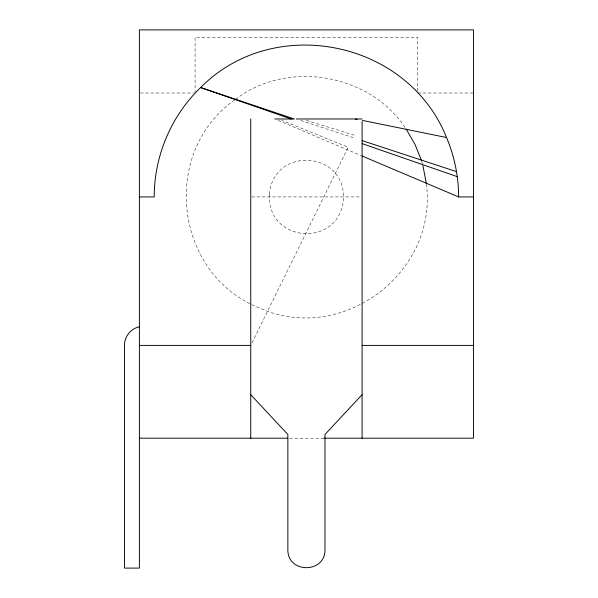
<?xml version="1.0" encoding="UTF-8"?>
<svg xmlns="http://www.w3.org/2000/svg" width="598" height="598" viewBox="0 0 598 598"><rect width="100%" height="100%" fill="white"/><g stroke="black" fill="none" stroke-linecap="round" stroke-linejoin="round"><path stroke-width="0.45" stroke-dasharray="2.99 2.24" d="M251.982 342.893L348.208 147.228L281.822 120.377M234.79 99.866C160.421 152.243 174.025 272.98 258.187 307.492C340.733 345.711 438.484 273.563 426.299 183.422M235.53 99.343C287.705 59.239 370.483 73.644 406.094 128.974M140.321 92.996L193.214 92.996M417.778 92.996L473.452 92.996M251.668 196.929L361.185 196.929M289.626 438.192L324.056 438.192M306.415 120.355L354.143 135.155L352.947 137.592L300.742 120.437M278.227 120.437L361.259 155.652M421.695 161.37L422.442 163.972M417.778 91.143L417.778 37.323L195.075 37.323L195.075 92.996M269.392 194.395C266.835 243.192 339.343 248.148 343.454 199.463C346.01 150.666 273.503 145.703 269.392 194.395"/><path stroke-width="0.9" d="M362.096 394.673L324.983 434.477L324.983 549.54C325.454 573.721 287.391 573.721 287.862 549.54L287.862 434.477L250.749 394.673M139.394 326.837C130.962 328.422 124.414 336.442 124.548 345.024L124.548 568.1L139.394 568.1L139.394 29.9L473.452 29.9L473.452 438.192L324.153 438.192M274.781 118.98L294.41 119.032L200.629 87.54C171.23 115.758 154.09 156.175 154.239 196.929L139.394 196.929M296.316 118.98L362.096 118.98M362.096 156.003L458.606 196.929L473.452 196.929M139.394 345.397L250.749 345.397M362.096 345.397L473.452 345.397M139.394 438.192L287.862 438.192M355.332 118.98L357.088 119.338M362.395 120.415L446.527 137.518A152.184 152.184 0 0 1 456.483 171.619L457.246 176.642A152.184 152.184 0 0 1 458.606 196.929M362.096 140.597L456.483 171.619M291.189 118.98L200.629 87.54C274.123 13.268 407.858 40.447 446.527 137.518M362.096 143.602L457.246 176.642M406.094 128.974L415.109 144.589L421.411 160.511M422.943 165.706L426.299 183.422M362.096 121.536L362.096 122.754M362.096 123.173L362.096 438.192M250.749 118.98L250.749 438.192"/></g></svg>
